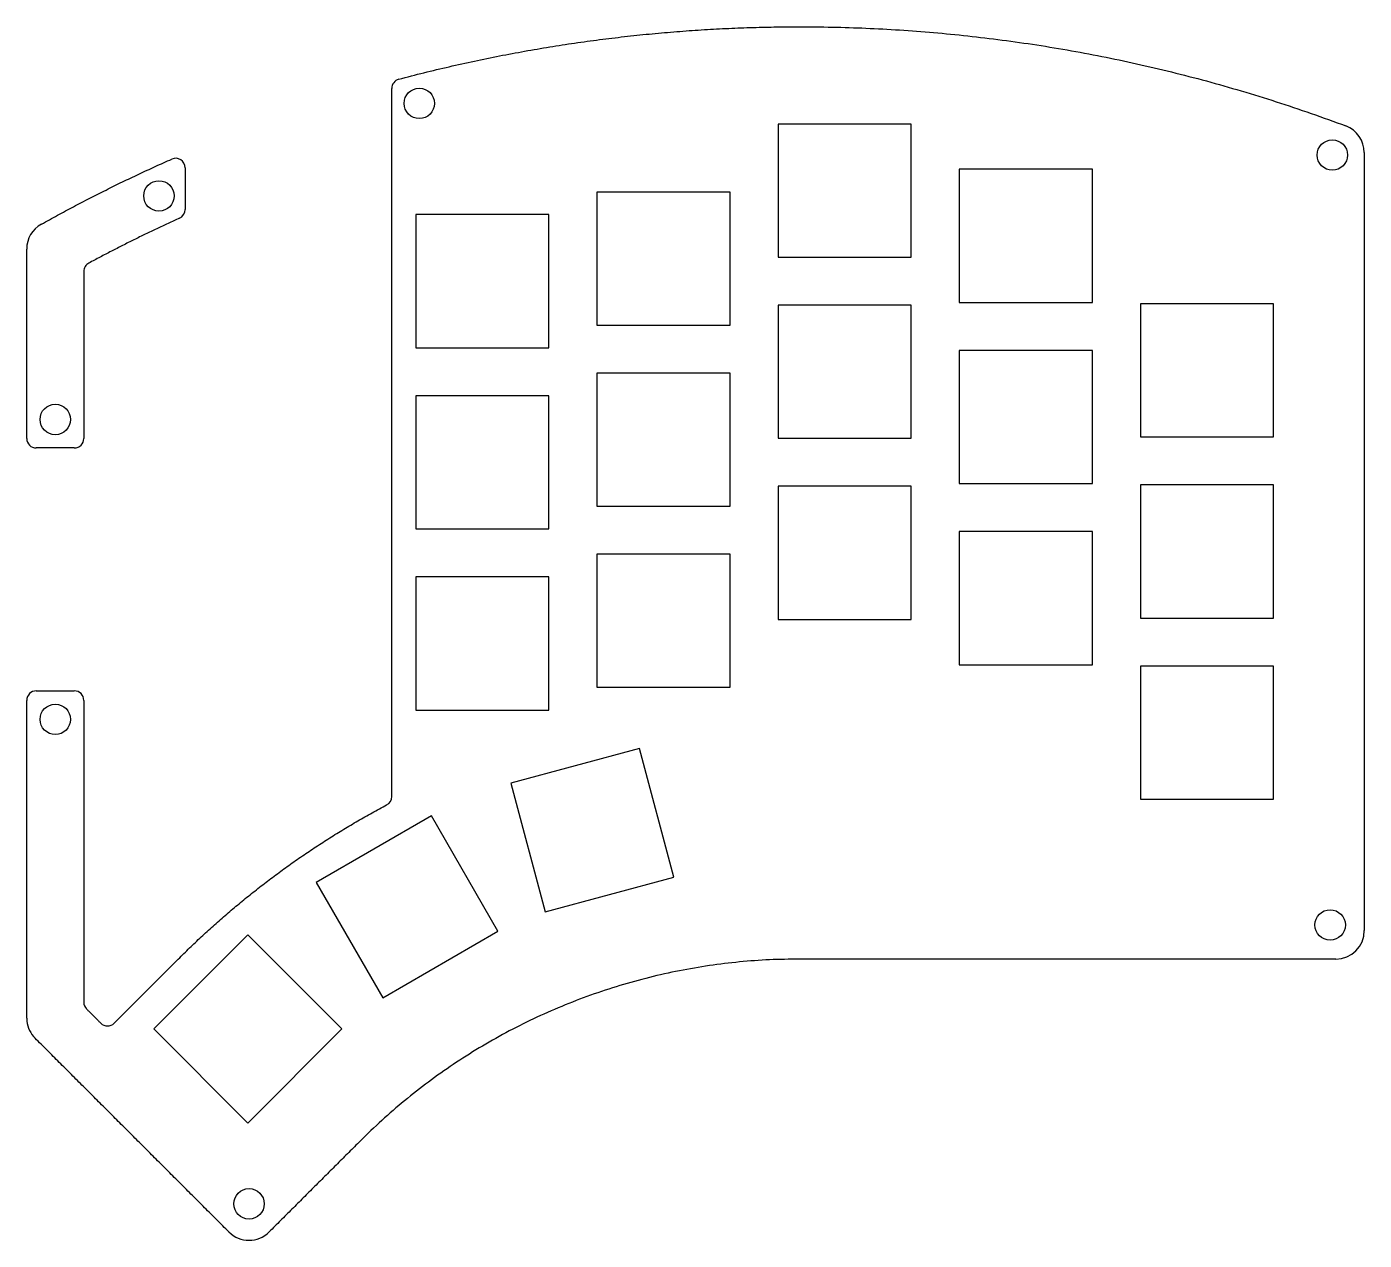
# Model space of a CAD drawing. Header units: millimetres. Extents: x -81 to 59, y 36 to 163.
import ezdxf

# ---------------------------------------------------------------- set-up
doc = ezdxf.new("R2010")
doc.units = ezdxf.units.MM
doc.header["$MEASUREMENT"] = 0
doc.layers.add('no kerf$Plate', color=18, linetype='Continuous', true_color=0x000000)

msp = doc.modelspace()

# ---------------------------------------------------------------- linework, layer by layer
at = {"layer": 'no kerf$Plate'}
for points in [[(-2.24, 139.12), (11.76, 139.12), (11.76, 153.12), (-2.24, 153.12)], [(16.81, 134.36), (30.81, 134.36), (30.81, 148.36), (16.81, 148.36)], [(-21.29, 131.97), (-7.29, 131.97), (-7.29, 145.97), (-21.29, 145.97)], [(-40.34, 129.59), (-26.34, 129.59), (-26.34, 143.59), (-40.34, 143.59)], [(-2.24, 120.07), (11.76, 120.07), (11.76, 134.07), (-2.24, 134.07)], [(35.86, 120.21), (49.86, 120.21), (49.86, 134.21), (35.86, 134.21)], [(35.86, 120.21), (49.86, 120.21), (49.86, 134.21), (35.86, 134.21)], [(16.81, 115.31), (30.81, 115.31), (30.81, 129.31), (16.81, 129.31)], [(-21.29, 112.92), (-7.29, 112.92), (-7.29, 126.92), (-21.29, 126.92)], [(-40.34, 110.54), (-26.34, 110.54), (-26.34, 124.54), (-40.34, 124.54)], [(-2.24, 101.02), (11.76, 101.02), (11.76, 115.02), (-2.24, 115.02)], [(35.86, 101.16), (49.86, 101.16), (49.86, 115.16), (35.86, 115.16)], [(16.81, 96.26), (30.81, 96.26), (30.81, 110.26), (16.81, 110.26)], [(-21.29, 93.88), (-7.29, 93.88), (-7.29, 107.88), (-21.29, 107.88)], [(-40.34, 91.49), (-26.34, 91.49), (-26.34, 105.49), (-40.34, 105.49)], [(35.86, 82.11), (49.86, 82.11), (49.86, 96.11), (35.86, 96.11)], [(-26.72, 70.28), (-13.19, 73.9), (-16.82, 87.43), (-30.34, 83.8)], [(-43.81, 61.22), (-31.69, 68.22), (-38.69, 80.35), (-50.81, 73.35)], [(-57.99, 48.05), (-48.09, 57.95), (-57.99, 67.85), (-67.88, 57.95)]]:
    msp.add_lwpolyline(points, close=True, dxfattribs=at)
for points in [[(-64.58, 148.52), (-64.58, 144.13)], [(-76.23, 119.05), (-80.23, 119.05)], [(-80.23, 93.51), (-76.23, 93.51)], [(-81.23, 73.79), (-81.23, 92.51)], [(-75.23, 92.51), (-75.23, 73.79)]]:
    msp.add_lwpolyline(points, dxfattribs=at)
for centre in [(-39.96, 155.29), (56.03, 149.86), (-67.33, 145.56), (-78.23, 122.05), (-78.23, 90.51), (55.8, 68.89), (-57.86, 39.56)]:
    msp.add_circle(centre, 1.6, dxfattribs=at)
for centre, radius, start, end in [((-41.86, 156.86), 1, 104.9429, 180), ((56.39, 150.11), 3, 0, 69.4116), ((-65.58, 148.52), 1, 0, 113.8248), ((-65.58, 144.13), 1, 294.4652, 0.0001), ((-78.23, 139.97), 3, 119.2002, 180), ((-74.23, 137.61), 1, 164.5859, 180), ((-74.23, 137.61), 1, 149.1719, 164.5859), ((-74.23, 137.61), 1, 118.3438, 149.1719), ((-80.23, 120.05), 1, 180, 270), ((-76.23, 120.05), 1, 270, 0), ((-80.23, 92.51), 1, 90, 180), ((-76.23, 92.51), 1, 0, 90), ((-43.86, 82.4), 1, 298.026, 360), ((56.39, 68.3), 3, 270, 360), ((-74.23, 60.76), 1, 180, 225), ((-78.23, 59.1), 3, 180, 186.2273), ((-78.23, 59.1), 3, 186.2273, 225), ((-72.74, 59.27), 1, 225, 315), ((-57.86, 38.73), 3, 225, 315)]:
    msp.add_arc(centre, radius, start, end, dxfattribs=at)
msp.add_rational_spline([(-42.12, 157.83), (-21.42, 163.35), (0, 163.35), (29.67, 163.35), (57.44, 152.92)], [1.0269471031, 1.06442575879, 1.12224713338, 1.0437254126, 1.0027192827], degree=2, knots=[59.08267, 59.08267, 59.08267, 104.21936, 104.21936, 165.515214, 165.515214, 165.515214], dxfattribs=at)
for points in [[(-42.86, 82.4), (-42.86, 119.63), (-42.86, 156.86)], [(59.39, 150.11), (59.39, 109.2), (59.39, 68.3)], [(-81.23, 120.05), (-81.23, 130.01), (-81.23, 139.97)], [(-75.23, 137.61), (-75.23, 128.83), (-75.23, 120.05)], [(-81.23, 65.3), (-81.23, 69.55), (-81.23, 73.79)], [(-75.23, 73.79), (-75.23, 69.55), (-75.23, 65.3)], [(-81.23, 60.34), (-81.23, 62.82), (-81.23, 65.3)], [(-75.23, 65.3), (-75.23, 63.03), (-75.23, 60.76)], [(-72.04, 58.57), (-68.67, 61.93), (-65.3, 65.3)], [(56.39, 65.3), (28.19, 65.3), (0, 65.3)], [(-81.23, 59.1), (-81.23, 59.72), (-81.23, 60.34)], [(-74.94, 60.05), (-74.19, 59.31), (-73.45, 58.57)], [(-59.98, 36.61), (-70.17, 46.8), (-80.35, 56.98)], [(-46.17, 46.17), (-50.96, 41.39), (-55.74, 36.61)]]:
    msp.add_open_spline(points, degree=2, dxfattribs=at)
for points, weights in [([(-79.69, 142.59), (-73, 146.33), (-65.98, 149.43)], [0.976341348201, 0.982743138269, 0.991367007156]), ([(-65.17, 143.22), (-70.01, 141.02), (-74.7, 138.49)], [0.989329032361, 0.983298045296, 0.978424278462]), ([(-65.3, 65.3), (-55.56, 75.05), (-43.39, 81.52)], [1.13227142897, 1.09963257633, 1.09171368389]), ([(0, 65.3), (-27.05, 65.3), (-46.17, 46.17)], [0.974907180747, 0.900696908855, 0.974907216133])]:
    msp.add_rational_spline(points, weights, degree=2, dxfattribs=at)

doc.saveas('drawing.dxf')
